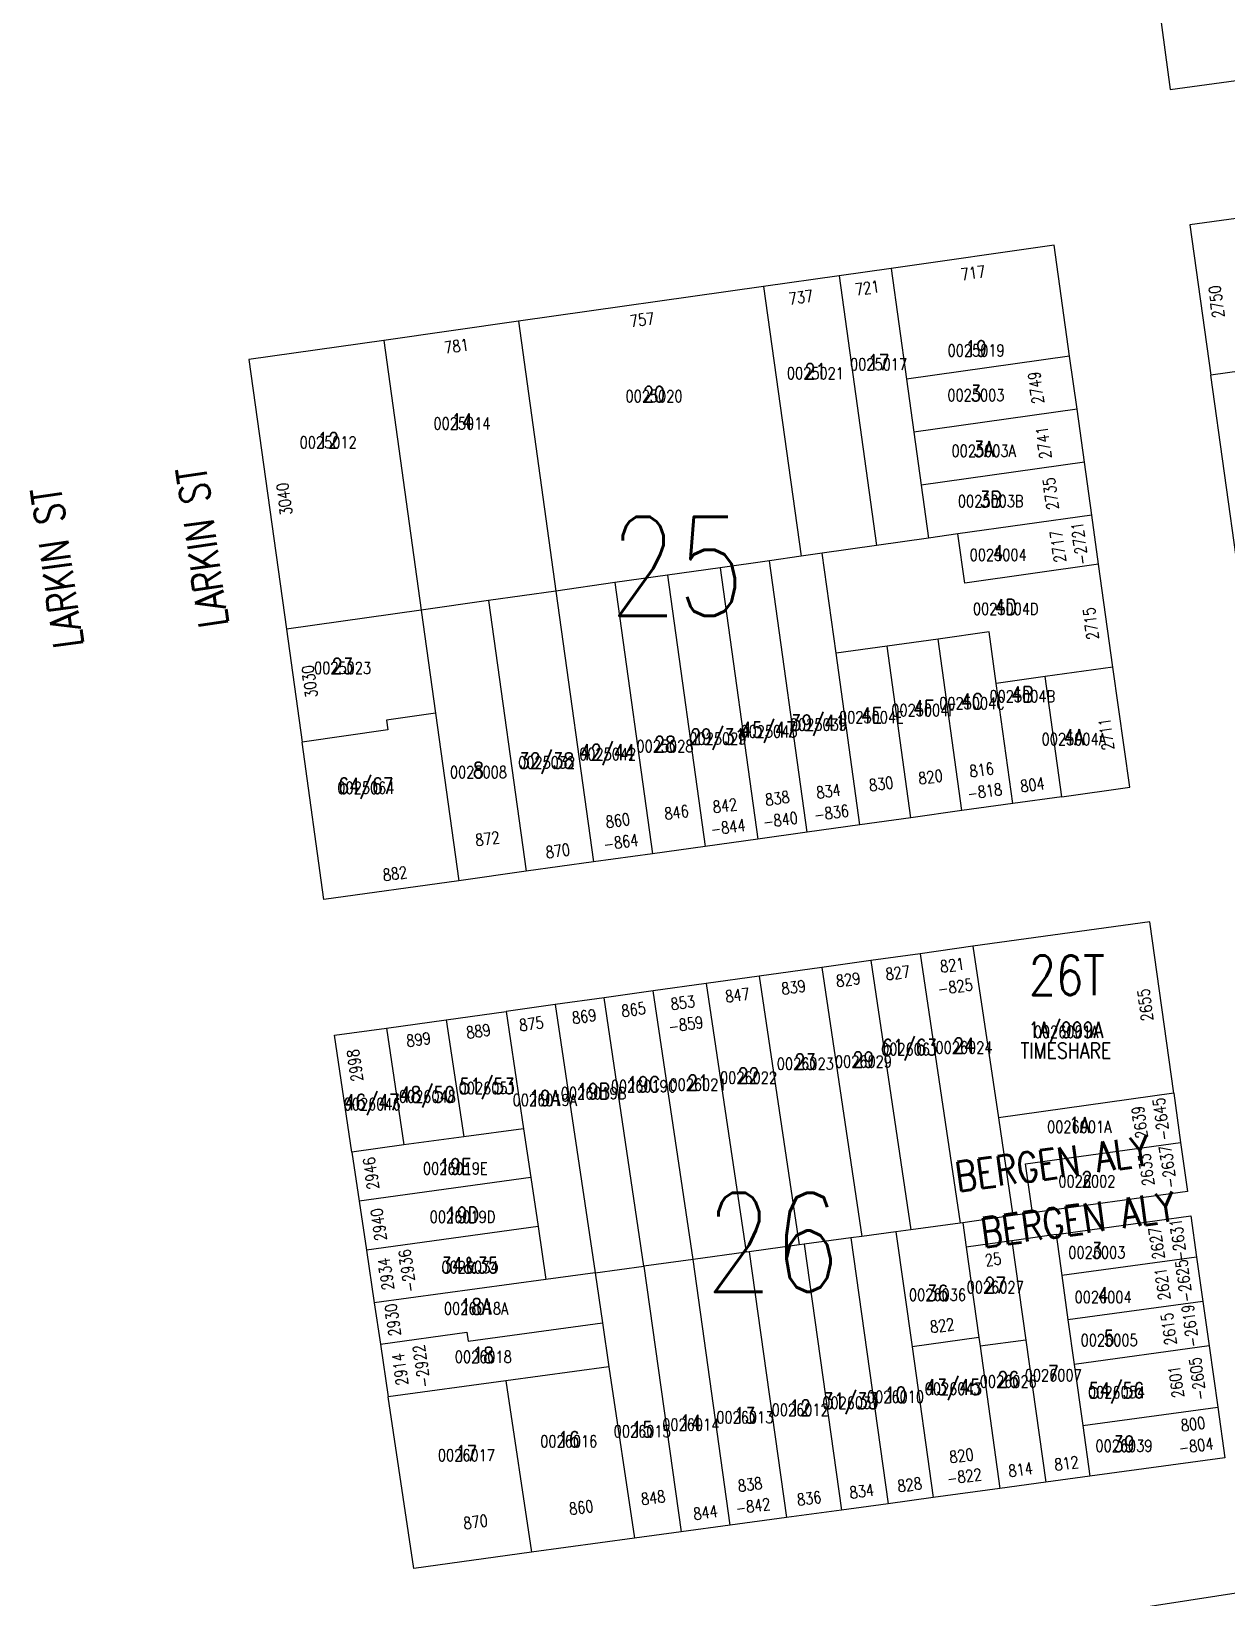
# Model space of a CAD drawing. Header units: feet. Extents: x 6006313 to 6012512, y 2119126 to 2122695.
# Drawn here: x 6006313 to 6006917, y 2121155 to 2121946 of the extents above; entities that cross this region are included whole.
import ezdxf
from ezdxf.enums import TextEntityAlignment as Align

# ---------------------------------------------------------------- set-up
doc = ezdxf.new("R2010")
doc.units = ezdxf.units.FT
doc.header["$LTSCALE"] = 100
doc.header["$MEASUREMENT"] = 0
for name, color, linetype in [('ADDRESS', 1, 'CONTINUOUS'), ('BLKLOT', 2, 'CONTINUOUS'), ('BLOCK_NUMBERS', 3, 'CONTINUOUS'), ('LOT_LINES', 4, 'CONTINUOUS'), ('LOT_NUMBERS', 7, 'CONTINUOUS'), ('ROW', 6, 'CONTINUOUS'), ('ST_NAME_IN_BLK', 7, 'CONTINUOUS'), ('ST_NAME_IN_ST', 6, 'CONTINUOUS')]:
    doc.layers.add(name, color=color, linetype=linetype)
doc.styles.add('ADDTXT', font='ROMANS.shx', dxfattribs={"width": 0.8, "height": 6})
doc.styles.add('BLKLOT', font='ROMANS.shx', dxfattribs={"width": 0.8, "height": 6})
doc.styles.add('BLOCK_NO', font='ROMANS.SHX', dxfattribs={"width": 0.8, "height": 50})
doc.styles.add('LOT_NO', font='ROMANS.shx', dxfattribs={"width": 0.8, "height": 8})
doc.styles.add('SI', font='ROMANS.shx', dxfattribs={"width": 0.8, "height": 15})

msp = doc.modelspace()

# ---------------------------------------------------------------- linework, layer by layer
at = {"layer": 'LOT_LINES'}
msp.add_line((6006501.59, 2121383.13), (6006475.33, 2121379.55), dxfattribs=at)
for points in [[(6006747.61, 2121825.77), (6006755.38, 2121769.81)], [(6006683.25, 2121816.64), (6006702.17, 2121680.44)], [(6006721.37, 2121822.05), (6006740.29, 2121685.85)], [(6006559.49, 2121799.08), (6006578.41, 2121662.88)], [(6006491.42, 2121789.42), (6006510.34, 2121653.22)], [(6007053.82, 2121729.02), (6007045.2, 2121790.92), (6006909.02, 2121771.87)], [(6006837.77, 2121781.5), (6006755.38, 2121769.81)], [(6006755.38, 2121769.81), (6006759.1, 2121743.06)], [(6006841.49, 2121754.75), (6006759.1, 2121743.06)], [(6006759.1, 2121743.06), (6006762.81, 2121716.32)], [(6006845.21, 2121728.01), (6006762.81, 2121716.32)], [(6006762.81, 2121716.32), (6006766.53, 2121689.58)], [(6006848.94, 2121701.27), (6006781.38, 2121691.68)], [(6006766.53, 2121689.58), (6006740.29, 2121685.85)], [(6006781.38, 2121691.68), (6006766.53, 2121689.58)], [(6006852.39, 2121676.51), (6006784.82, 2121666.92), (6006781.38, 2121691.68)], [(6006712.8, 2121681.95), (6006702.17, 2121680.44)], [(6006740.29, 2121685.85), (6006712.8, 2121681.95)], [(6006719.83, 2121631.48), (6006712.8, 2121681.95)], [(6006661.33, 2121674.65), (6006634.72, 2121670.87)], [(6006686.19, 2121678.18), (6006661.33, 2121674.65)], [(6006661.33, 2121674.65), (6006680.36, 2121537.63)], [(6006702.17, 2121680.44), (6006686.19, 2121678.18)], [(6006705.28, 2121541.1), (6006686.19, 2121678.18)], [(6006608.11, 2121667.1), (6006578.41, 2121662.88)], [(6006634.72, 2121670.87), (6006608.11, 2121667.1)], [(6006608.11, 2121667.1), (6006627.13, 2121530.21)], [(6006634.72, 2121670.87), (6006653.74, 2121533.92)], [(6006544.38, 2121658.05), (6006510.34, 2121653.22)], [(6006578.41, 2121662.88), (6006544.38, 2121658.05)], [(6006544.38, 2121658.05), (6006563.37, 2121521.33)], [(6006578.41, 2121662.88), (6006597.41, 2121526.07)], [(6006510.34, 2121653.22), (6006442.27, 2121643.57)], [(6006510.34, 2121653.22), (6006517.56, 2121601.22)], [(6006800.72, 2121616.15), (6006797.08, 2121642.24), (6006771.33, 2121638.65)], [(6006745.58, 2121635.07), (6006719.83, 2121631.48)], [(6006771.33, 2121638.65), (6006745.58, 2121635.07)], [(6006757.65, 2121548.4), (6006745.58, 2121635.07)], [(6006783.4, 2121551.99), (6006771.33, 2121638.65)], [(6006731.9, 2121544.81), (6006719.83, 2121631.48)], [(6006825.47, 2121619.66), (6006800.72, 2121616.15)], [(6006859.63, 2121624.51), (6006825.47, 2121619.66)], [(6006833.91, 2121559.03), (6006825.47, 2121619.66)], [(6006809.15, 2121555.58), (6006800.72, 2121616.15)], [(6006517.56, 2121601.22), (6006492.81, 2121597.71), (6006493.5, 2121592.76), (6006450.18, 2121586.61)], [(6006517.56, 2121601.22), (6006529.32, 2121516.58)], [(6006788.97, 2121483.45), (6006801.83, 2121396.9)], [(6006737.47, 2121476.28), (6006757.66, 2121340.34)], [(6006762.23, 2121479.73), (6006782.43, 2121343.72)], [(6006681.01, 2121468.41), (6006701.17, 2121332.64)], [(6006712.71, 2121472.82), (6006732.88, 2121336.96)], [(6006647.6, 2121325.33), (6006627.53, 2121460.95)], [(6006654.27, 2121464.68), (6006674.42, 2121328.99)], [(6006578, 2121454.05), (6006598.12, 2121318.59)], [(6006622.83, 2121321.96), (6006602.76, 2121457.5)], [(6006523.03, 2121446.39), (6006531.81, 2121387.25)], [(6006553.24, 2121450.6), (6006562.04, 2121391.37)], [(6006492.82, 2121442.18), (6006501.59, 2121383.13)], [(6006890.33, 2121409.23), (6006801.83, 2121396.9)], [(6006801.83, 2121396.9), (6006809.17, 2121347.44)], [(6006562.04, 2121391.37), (6006531.81, 2121387.25)], [(6006562.04, 2121391.37), (6006565.71, 2121366.64)], [(6006531.81, 2121387.25), (6006501.59, 2121383.13)], [(6006819.08, 2121348.82), (6006815.4, 2121373.55), (6006893.79, 2121384.47)], [(6006565.71, 2121366.64), (6006479.01, 2121354.82)], [(6006565.71, 2121366.64), (6006569.38, 2121341.91)], [(6006569.38, 2121341.91), (6006482.68, 2121330.09)], [(6006569.38, 2121341.91), (6006573.35, 2121315.21)], [(6006782.43, 2121343.72), (6006757.66, 2121340.34)], [(6006783.78, 2121343.9), (6006782.43, 2121343.72)], [(6006701.17, 2121332.64), (6006676.02, 2121329.21)], [(6006703.76, 2121332.99), (6006701.17, 2121332.64)], [(6006727.3, 2121336.2), (6006703.76, 2121332.99)], [(6006703.76, 2121332.99), (6006722.56, 2121198.79)], [(6006732.88, 2121336.96), (6006727.3, 2121336.2)], [(6006727.3, 2121336.2), (6006746.09, 2121202)], [(6006750.09, 2121339.31), (6006732.88, 2121336.96)], [(6006757.66, 2121340.34), (6006750.09, 2121339.31)], [(6006750.09, 2121339.31), (6006758.22, 2121281.25)], [(6006808.62, 2121334.74), (6006815.63, 2121284.65)], [(6006830.9, 2121337.85), (6006833.79, 2121317.24)], [(6006647.6, 2121325.33), (6006622.83, 2121321.96)], [(6006674.42, 2121328.99), (6006647.6, 2121325.33)], [(6006666.33, 2121191.12), (6006647.6, 2121325.33)], [(6006676.02, 2121329.21), (6006674.42, 2121328.99)], [(6006676.02, 2121329.21), (6006694.82, 2121195.01)], [(6006785.51, 2121331.52), (6006791.91, 2121285.85)], [(6006901.91, 2121326.53), (6006833.79, 2121317.24)], [(6006598.12, 2121318.59), (6006573.35, 2121315.21)], [(6006598.12, 2121318.59), (6006622.83, 2121321.96)], [(6006598.12, 2121318.59), (6006601.88, 2121293.25)], [(6006622.83, 2121321.96), (6006641.56, 2121187.75)], [(6006833.79, 2121317.24), (6006836.93, 2121294.79)], [(6006573.35, 2121315.21), (6006486.64, 2121303.39)], [(6006905.05, 2121304.08), (6006836.93, 2121294.79)], [(6006489.73, 2121282.61), (6006533.33, 2121288.55), (6006534.01, 2121284), (6006601.88, 2121293.25)], [(6006601.88, 2121293.25), (6006605.17, 2121271.1)], [(6006836.93, 2121294.79), (6006840.08, 2121272.34)], [(6006791.91, 2121285.85), (6006758.22, 2121281.25)], [(6006791.91, 2121285.85), (6006792.52, 2121281.5)], [(6006758.22, 2121281.25), (6006768.88, 2121205.11)], [(6006815.63, 2121284.65), (6006792.52, 2121281.5)], [(6006792.52, 2121281.5), (6006802.57, 2121209.7)], [(6006815.63, 2121284.65), (6006825.69, 2121212.85)], [(6006908.2, 2121281.63), (6006840.08, 2121272.34)], [(6006605.17, 2121271.1), (6006553.15, 2121264)], [(6006605.17, 2121271.1), (6006618.03, 2121184.54)], [(6006840.08, 2121272.34), (6006844.4, 2121241.48)], [(6006553.15, 2121264), (6006493.7, 2121255.9)], [(6006553.15, 2121264), (6006566, 2121177.45)], [(6006844.4, 2121241.48), (6006912.52, 2121250.76)], [(6006844.4, 2121241.48), (6006847.98, 2121215.89)]]:
    msp.add_lwpolyline(points, dxfattribs=at)
at = {"layer": 'ROW'}
for points in [[(6007053.49, 2122215.2), (6006852.25, 2122186.82), (6006888.58, 2121916.13), (6007123.15, 2121948.13)], [(6007109, 2121876.56), (6006898.45, 2121847.84), (6006909.02, 2121771.87)], [(6006837.77, 2121781.5), (6006829.97, 2121837.46), (6006747.61, 2121825.77)], [(6006747.61, 2121825.77), (6006721.37, 2121822.05)], [(6006683.25, 2121816.64), (6006559.49, 2121799.08)], [(6006721.37, 2121822.05), (6006683.25, 2121816.64)], [(6006559.49, 2121799.08), (6006491.42, 2121789.42)], [(6006491.42, 2121789.42), (6006423.36, 2121779.76), (6006442.27, 2121643.57)], [(6006841.49, 2121754.75), (6006837.77, 2121781.5)], [(6006922.82, 2121672.83), (6006909.02, 2121771.87)], [(6006845.21, 2121728.01), (6006841.49, 2121754.75)], [(6006848.94, 2121701.27), (6006845.21, 2121728.01)], [(6006852.39, 2121676.51), (6006848.94, 2121701.27)], [(6006859.63, 2121624.51), (6006852.39, 2121676.51)], [(6006442.27, 2121643.57), (6006450.18, 2121586.61)], [(6006833.91, 2121559.03), (6006868.08, 2121563.79), (6006859.63, 2121624.51)], [(6006529.32, 2121516.58), (6006461.23, 2121507.09), (6006450.18, 2121586.61)], [(6006809.15, 2121555.58), (6006783.4, 2121551.99)], [(6006833.91, 2121559.03), (6006809.15, 2121555.58)], [(6006757.65, 2121548.4), (6006731.9, 2121544.81)], [(6006783.4, 2121551.99), (6006757.65, 2121548.4)], [(6006705.28, 2121541.1), (6006680.36, 2121537.63)], [(6006731.9, 2121544.81), (6006705.28, 2121541.1)], [(6006627.13, 2121530.21), (6006597.41, 2121526.07)], [(6006653.74, 2121533.92), (6006627.13, 2121530.21)], [(6006680.36, 2121537.63), (6006653.74, 2121533.92)], [(6006597.41, 2121526.07), (6006563.37, 2121521.33)], [(6006563.37, 2121521.33), (6006529.32, 2121516.58)], [(6006890.33, 2121409.23), (6006878.19, 2121495.89), (6006788.97, 2121483.45)], [(6006788.97, 2121483.45), (6006762.23, 2121479.73)], [(6006737.47, 2121476.28), (6006712.71, 2121472.82)], [(6006762.23, 2121479.73), (6006737.47, 2121476.28)], [(6006681.01, 2121468.41), (6006654.27, 2121464.68)], [(6006712.71, 2121472.82), (6006681.01, 2121468.41)], [(6006627.53, 2121460.95), (6006602.76, 2121457.5)], [(6006654.27, 2121464.68), (6006627.53, 2121460.95)], [(6006578, 2121454.05), (6006553.24, 2121450.6)], [(6006602.76, 2121457.5), (6006578, 2121454.05)], [(6006492.82, 2121442.18), (6006523.03, 2121446.39)], [(6006523.03, 2121446.39), (6006553.24, 2121450.6)], [(6006475.33, 2121379.55), (6006466.57, 2121438.53), (6006492.82, 2121442.18)], [(6006890.33, 2121409.23), (6006893.79, 2121384.47)], [(6006893.79, 2121384.47), (6006897.26, 2121359.71), (6006819.08, 2121348.82)], [(6006475.33, 2121379.55), (6006479.01, 2121354.82)], [(6006479.01, 2121354.82), (6006482.68, 2121330.09)], [(6006819.08, 2121348.82), (6006809.17, 2121347.44)], [(6006809.17, 2121347.44), (6006783.78, 2121343.9)], [(6006783.78, 2121343.9), (6006785.51, 2121331.52)], [(6006830.9, 2121337.85), (6006898.99, 2121347.34), (6006901.91, 2121326.53)], [(6006808.62, 2121334.74), (6006785.51, 2121331.52)], [(6006830.9, 2121337.85), (6006808.62, 2121334.74)], [(6006482.68, 2121330.09), (6006486.64, 2121303.39)], [(6006901.91, 2121326.53), (6006905.05, 2121304.08)], [(6006486.64, 2121303.39), (6006489.73, 2121282.61)], [(6006905.05, 2121304.08), (6006908.2, 2121281.63)], [(6006489.73, 2121282.61), (6006493.7, 2121255.9)], [(6006908.2, 2121281.63), (6006912.52, 2121250.76)], [(6006566, 2121177.45), (6006506.55, 2121169.34), (6006493.7, 2121255.9)], [(6006912.52, 2121250.76), (6006916.1, 2121225.18), (6006847.98, 2121215.89)], [(6006847.98, 2121215.89), (6006825.69, 2121212.85)], [(6006802.57, 2121209.7), (6006768.88, 2121205.11)], [(6006825.69, 2121212.85), (6006802.57, 2121209.7)], [(6006722.56, 2121198.79), (6006694.82, 2121195.01)], [(6006746.09, 2121202), (6006722.56, 2121198.79)], [(6006768.88, 2121205.11), (6006746.09, 2121202)], [(6006666.33, 2121191.12), (6006641.56, 2121187.75)], [(6006694.82, 2121195.01), (6006666.33, 2121191.12)], [(6006618.03, 2121184.54), (6006566, 2121177.45)], [(6006641.56, 2121187.75), (6006618.03, 2121184.54)], [(6006948.05, 2121001.96), (6006926.16, 2121157.44), (6006517.27, 2121094.11), (6006536.63, 2120938.24)]]:
    msp.add_lwpolyline(points, dxfattribs=at)

# ---------------------------------------------------------------- texts
at = {"layer": 'ADDRESS', "style": 'ADDTXT', "width": 0.8}
for s, rotation, p in [('717', 8.07607, (6006789.41, 2121820.59)), ('737', 8.07607, (6006702.43, 2121808.25)), ('721', 8.07607, (6006735.93, 2121813)), ('2750', 97.9276, (6006914.91, 2121809.38)), ('757', 8.07607, (6006622.3, 2121796.88)), ('781', 8.07607, (6006528.55, 2121783.58)), ('2749', 97.9276, (6006823.78, 2121765.92)), ('2741', 97.9276, (6006827.64, 2121738.22)), ('3040', 97.90801, (6006444.19, 2121709.72)), ('2735', 97.9276, (6006831.23, 2121712.43)), ('2717', 97.9276, (6006834.94, 2121685.8)), ('-2721', 97.9276, (6006845.83, 2121687.32)), ('2715', 97.9276, (6006851.47, 2121646.84)), ('3030', 97.90801, (6006456.99, 2121617.55)), ('2711', 97.93338, (6006859.25, 2121590.98)), ('820', 7.93338, (6006767.96, 2121565.99)), ('816', 7.93338, (6006793.75, 2121569.59)), ('834', 7.93338, (6006716.38, 2121558.8)), ('830', 7.93338, (6006743, 2121562.51)), ('-818', 7.93338, (6006795.27, 2121558.69)), ('804', 7.93338, (6006819.38, 2121562.05)), ('846', 7.93338, (6006639.7, 2121548.12)), ('842', 7.93338, (6006664.14, 2121551.53)), ('838', 7.93338, (6006690.61, 2121555.21)), ('-836', 7.93338, (6006717.9, 2121547.91)), ('860', 7.93338, (6006610.06, 2121543.99)), ('-844', 7.93338, (6006665.66, 2121540.63)), ('-840', 7.93338, (6006692.13, 2121544.32)), ('872', 7.93338, (6006544.23, 2121534.81)), ('-864', 7.93338, (6006611.58, 2121533.09)), ('870', 7.93338, (6006579.76, 2121528.66)), ('882', 7.93338, (6006497.53, 2121517.2)), ('821', 7.93338, (6006778.92, 2121470.95)), ('829', 7.93338, (6006726.36, 2121463.62)), ('827', 7.93338, (6006751.37, 2121467.11)), ('-825', 7.93338, (6006780.44, 2121460.05)), ('847', 7.93338, (6006670.43, 2121455.83)), ('839', 7.93338, (6006698.76, 2121459.78)), ('2655', 97.97294, (6006878.97, 2121454.27)), ('869', 7.93338, (6006593.04, 2121445.04)), ('865', 7.93338, (6006617.99, 2121448.52)), ('853', 7.93338, (6006642.83, 2121451.98)), ('889', 7.93338, (6006539.65, 2121437.6)), ('875', 7.93338, (6006566.4, 2121441.33)), ('-859', 7.93338, (6006644.35, 2121441.09)), ('899', 7.93338, (6006509.44, 2121433.39)), ('2998', 98.44729, (6006479.89, 2121423.71)), ('-2645', 97.97294, (6006887.05, 2121396.57)), ('2639', 97.97294, (6006876.16, 2121395.04)), ('-2637', 97.97294, (6006890.41, 2121372.59)), ('2946', 98.44729, (6006487.99, 2121369.21)), ('2633', 97.97294, (6006879.51, 2121371.06)), ('2940', 98.44729, (6006491.83, 2121343.33)), ('2627', 97.97294, (6006884.71, 2121333.96)), ('-2631', 97.97294, (6006895.61, 2121335.49)), ('2934', 98.44729, (6006495.53, 2121318.42)), ('-2936', 98.44729, (6006506.41, 2121320.04)), ('25', 7.93338, (6006799.54, 2121322.37)), ('-2625', 97.97294, (6006898.49, 2121314.88)), ('2621', 97.97294, (6006887.6, 2121313.36)), ('2930', 98.44729, (6006498.98, 2121295.2)), ('-2619', 97.97294, (6006901.67, 2121292.16)), ('822', 7.76417, (6006773.8, 2121288.98)), ('2615', 97.97294, (6006890.78, 2121290.63)), ('2914', 98.44729, (6006502.68, 2121270.29)), ('-2922', 98.44729, (6006513.56, 2121271.91)), ('2601', 97.97294, (6006894.51, 2121263.98)), ('-2605', 97.97294, (6006905.41, 2121265.5)), ('800', 7.76417, (6006900.47, 2121239.2)), ('820', 7.76417, (6006783.56, 2121223.26)), ('-804', 7.76417, (6006901.96, 2121228.3)), ('814', 7.76417, (6006813.36, 2121216.22)), ('812', 7.76417, (6006836.63, 2121219.39)), ('838', 7.76417, (6006676.8, 2121208.7)), ('828', 7.76417, (6006757.4, 2121208.59)), ('-822', 7.76417, (6006784.99, 2121212.8)), ('848', 7.76417, (6006627.84, 2121202.02)), ('836', 7.76417, (6006706.63, 2121201.67)), ('834', 7.76417, (6006733.18, 2121205.29)), ('860', 7.76417, (6006591.55, 2121197.08)), ('844', 7.76417, (6006654.29, 2121194.53)), ('-842', 7.76417, (6006678.29, 2121197.8)), ('870', 7.76417, (6006538.24, 2121189.81))]:
    msp.add_text(s, height=6, rotation=rotation, dxfattribs=at).set_placement(p, align=Align.CENTER)
at = {"layer": 'BLKLOT', "style": 'BLKLOT', "width": 0.8}
for s, p in [('0025019', (6006790.54, 2121781.36)), ('0025021', (6006709.39, 2121769.84)), ('0025017', (6006741.3, 2121774.37)), ('0025020', (6006627.91, 2121758.28)), ('0025003', (6006790.44, 2121758.79)), ('0025014', (6006530.95, 2121744.52)), ('0025012', (6006463.38, 2121734.94)), ('0025003A', (6006794.37, 2121730.63)), ('0025003B', (6006797.9, 2121705.25)), ('0025004', (6006801.68, 2121678.1)), ('0025004D', (6006805.48, 2121650.83)), ('0025023', (6006470.65, 2121621.01)), ('0025004B', (6006813.85, 2121606.72)), ('0025004E', (6006737.68, 2121596.1)), ('0025004F', (6006763.96, 2121599.76)), ('0025004C', (6006788.46, 2121603.18)), ('0025045', (6006685.92, 2121588.89)), ('0025039', (6006710.87, 2121592.37)), ('0025028', (6006633.45, 2121581.58)), ('0025029', (6006660.15, 2121585.3)), ('0025004A', (6006839.87, 2121585.1)), ('0025032', (6006573.67, 2121573.25)), ('0025042', (6006604.5, 2121577.54)), ('0025008', (6006539.24, 2121568.45)), ('0025064', (6006482.42, 2121560.53)), ('0026001A', (6006835.91, 2121437.28)), ('0026024', (6006784.42, 2121429.31)), ('0026029', (6006733.64, 2121422.23)), ('0026061', (6006756.96, 2121428.51)), ('0026022', (6006675.62, 2121414.14)), ('0026023', (6006704.28, 2121421.17)), ('0026051', (6006543.66, 2121408.88)), ('0026019B', (6006597.38, 2121406.27)), ('0026019C', (6006622.64, 2121409.79)), ('0026021', (6006650.1, 2121410.59)), ('0026046', (6006485.57, 2121400.79)), ('0026048', (6006513.45, 2121404.67)), ('0026019A', (6006572.75, 2121402.84)), ('0026001A', (6006842.64, 2121389.25)), ('0026019E', (6006527.56, 2121368.27)), ('0026002', (6006846.48, 2121361.79)), ('0026019D', (6006531.19, 2121343.82)), ('0026003', (6006851.51, 2121325.88)), ('0026034', (6006534.95, 2121318.47)), ('0026036', (6006771.03, 2121304.41)), ('0026027', (6006800.17, 2121308.32)), ('0026004', (6006854.67, 2121303.34)), ('0026018A', (6006538.06, 2121297.56)), ('0026005', (6006857.72, 2121281.58)), ('0026018', (6006541.69, 2121273.11)), ('0026007', (6006829.49, 2121263.83)), ('0026043', (6006778.97, 2121256.95)), ('0026026', (6006806.76, 2121260.73)), ('0026031', (6006727.27, 2121249.9)), ('0026010', (6006749.85, 2121252.97)), ('0026054', (6006861.41, 2121255.23)), ('0026013', (6006673.76, 2121242.6)), ('0026012', (6006701.71, 2121246.41)), ('0026015', (6006621.95, 2121235.54)), ('0026014', (6006646.46, 2121238.88)), ('0026016', (6006584.86, 2121230.48)), ('0026039', (6006865.19, 2121228.25)), ('0026017', (6006533.17, 2121223.43))]:
    msp.add_text(s, height=6, dxfattribs=at).set_placement(p, align=Align.CENTER)
at = {"layer": 'BLOCK_NUMBERS', "style": 'BLOCK_NO', "width": 0.8}
for s, p in [('25', (6006639.52, 2121650.36)), ('26', (6006687.89, 2121308.93))]:
    msp.add_text(s, height=50, dxfattribs=at).set_placement(p, align=Align.CENTER)
msp.add_text('26T', height=20, dxfattribs=at).set_placement((6006817.18, 2121458.82))
at = {"layer": 'LOT_NUMBERS', "style": 'LOT_NO', "width": 0.8}
for s, p in [('19', (6006790.54, 2121781.36)), ('21', (6006709.39, 2121769.84)), ('17', (6006741.3, 2121774.37)), ('20', (6006627.91, 2121758.28)), ('3', (6006790.44, 2121758.79)), ('14', (6006530.95, 2121744.52)), ('12', (6006463.38, 2121734.94)), ('3A', (6006794.37, 2121730.63)), ('3B', (6006797.9, 2121705.25)), ('4', (6006801.68, 2121678.1)), ('4D', (6006805.48, 2121650.83)), ('23', (6006470.65, 2121621.01)), ('4C', (6006788.46, 2121603.18)), ('4B', (6006813.85, 2121606.72)), ('39/41', (6006710.87, 2121592.37)), ('4E', (6006737.68, 2121596.1)), ('4F', (6006763.96, 2121599.76)), ('29/31', (6006660.15, 2121585.3)), ('45/47', (6006685.92, 2121588.89)), ('42/44', (6006604.5, 2121577.54)), ('28', (6006633.45, 2121581.58)), ('4A', (6006839.87, 2121585.1)), ('32/38', (6006573.67, 2121573.25)), ('64/67', (6006482.42, 2121560.53)), ('8', (6006539.24, 2121568.45)), ('1A/999A', (6006835.91, 2121437.28)), ('61/63', (6006756.96, 2121428.51)), ('24', (6006784.42, 2121429.31)), ('23', (6006704.28, 2121421.17)), ('29', (6006733.64, 2121422.23)), ('TIMESHARE', (6006835.91, 2121426.78)), ('22', (6006675.62, 2121414.14)), ('48/50', (6006513.45, 2121404.67)), ('51/53', (6006543.66, 2121408.88)), ('19B', (6006597.38, 2121406.27)), ('19C', (6006622.64, 2121409.79)), ('21', (6006650.1, 2121410.59)), ('46/47', (6006485.57, 2121400.79)), ('19A', (6006572.75, 2121402.84)), ('1A', (6006842.64, 2121389.25)), ('19E', (6006527.56, 2121368.27)), ('2', (6006846.48, 2121361.79)), ('19D', (6006531.19, 2121343.82)), ('3', (6006851.51, 2121325.88)), ('34&35', (6006534.95, 2121318.47)), ('36', (6006771.03, 2121304.41)), ('27', (6006800.17, 2121308.32)), ('4', (6006854.67, 2121303.34)), ('18A', (6006538.06, 2121297.56)), ('5', (6006857.72, 2121281.58)), ('18', (6006541.69, 2121273.11)), ('7', (6006829.49, 2121263.83)), ('43/45', (6006778.97, 2121256.95)), ('26', (6006806.76, 2121260.73)), ('54/56', (6006861.41, 2121255.23)), ('12', (6006701.71, 2121246.41)), ('31/33', (6006727.27, 2121249.9)), ('10', (6006749.85, 2121252.97)), ('14', (6006646.46, 2121238.88)), ('13', (6006673.76, 2121242.6)), ('16', (6006584.86, 2121230.48)), ('15', (6006621.95, 2121235.54)), ('17', (6006533.17, 2121223.43)), ('39', (6006865.19, 2121228.25))]:
    msp.add_text(s, height=8, dxfattribs=at).set_placement(p, align=Align.CENTER)
at = {"layer": 'ST_NAME_IN_BLK', "style": 'SI', "width": 0.8}
for s, rotation, p in [('LARKIN ST', 98.05308, (6006334, 2121675.71)), ('BERGEN ALY', 7.93338, (6006830.01, 2121366.31))]:
    msp.add_text(s, height=15, rotation=rotation, dxfattribs=at).set_placement(p, align=Align.CENTER)
at = {"layer": 'ST_NAME_IN_ST', "style": 'SI', "width": 0.8}
for s, rotation, p in [('LARKIN ST', 98.05308, (6006407.27, 2121686.08)), ('BERGEN ALY', 7.93338, (6006842.97, 2121338.07))]:
    msp.add_text(s, height=15, rotation=rotation, dxfattribs=at).set_placement(p, align=Align.CENTER)

doc.saveas('drawing.dxf')
